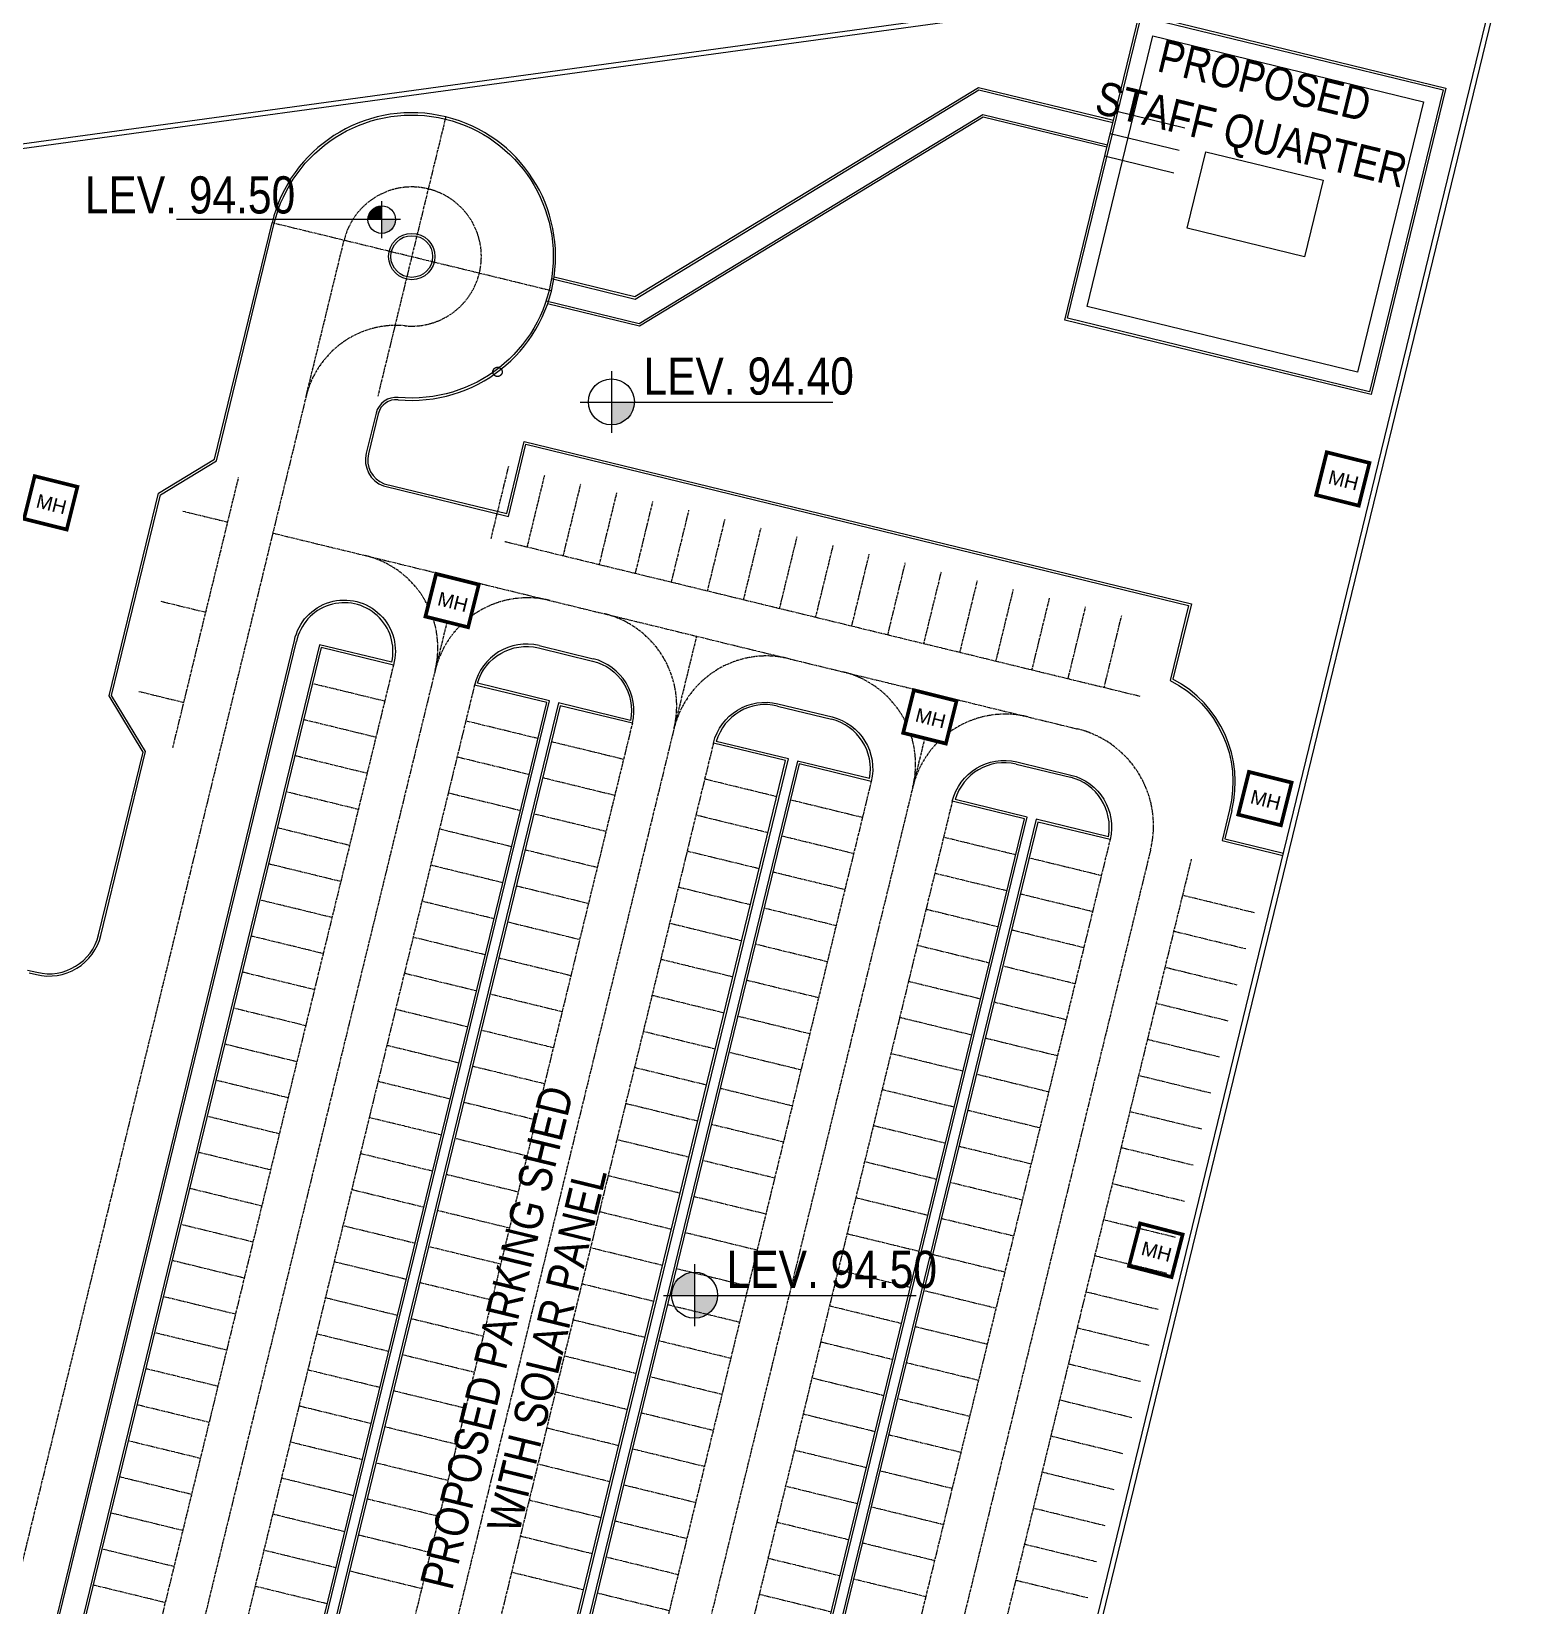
# Model space of a CAD drawing. Header units: feet. Extents: x 50754 to 76410, y 49660 to 67674.
# Drawn here: x 68036 to 71862, y 57687 to 61759 of the extents above; entities that cross this region are included whole.
import ezdxf

# ---------------------------------------------------------------- set-up
doc = ezdxf.new("R2010")
doc.units = ezdxf.units.FT
doc.linetypes.add('Amconstr', pattern=[9999, 9999, 0])
doc.linetypes.add('CENTER', pattern=[2, 1.25, -0.25, 0.25, -0.25])
for name, color, linetype in [('06--LINE-2', 2, 'Continuous'), ('1_TEXT', 3, 'Continuous'), ('FOOTPATH', 1, 'Continuous'), ('Plot Boundary', 1, 'Continuous'), ('PLOT LINE', 3, 'Continuous'), ('ROAD CL', 251, 'CENTER'), ('roads & footpath', 161, 'Continuous'), ('TEXT', 3, 'Continuous'), ('WALL', 4, 'Continuous'), ('WALL HATCH EXIST', 253, 'Continuous')]:
    doc.layers.add(name, color=color, linetype=linetype)
doc.styles.add('ARC_IMP 001 1_1', font='ARIALN.TTF', dxfattribs={"height": 0.078125})
doc.styles.add('ARIAL', font='arial.ttf')

msp = doc.modelspace()

# ---------------------------------------------------------------- hatches: boundary and pattern name
at = {"layer": 'WALL HATCH EXIST', "linetype": 'ByBlock'}
h = msp.add_hatch(color=253, dxfattribs=at)
h.dxf.hatch_style = 1
h.paths.add_polyline_path([(68941.84061, 61307.68977, 0.4100358202), (68906.14235, 61272.49784), (68941.84061, 61272.49784)])
h = msp.add_hatch(color=253, dxfattribs=at)
h.dxf.hatch_style = 1
h.paths.add_polyline_path([(68941.84061, 61272.49784), (68941.84061, 61236.28596, 0.4142135624), (68977.54252, 61271.98787, 0.0035712008), (68977.53888, 61272.49784)])
h.paths.add_polyline_path([(68906.14235, 61272.49784), (68941.84061, 61272.49784), (68941.84061, 61307.68977, 0.4100358202)])
h = msp.add_hatch(color=253, dxfattribs=at)
h.dxf.hatch_style = 1
h.paths.add_polyline_path([(69535.99572, 60740.88225, 0.4100358202), (69595.49283, 60799.53547), (69535.99572, 60799.53547)])
h = msp.add_hatch(color=253, dxfattribs=at)
h.dxf.hatch_style = 1
h.paths.add_polyline_path([(69535.99572, 60740.88225, 0.4100358202), (69595.49283, 60799.53547), (69535.99572, 60799.53547)])
h = msp.add_hatch(color=253, dxfattribs=at)
h.dxf.hatch_style = 1
h.paths.add_polyline_path([(69751.04593, 58549.04904, 0.4142135624), (69691.54276, 58489.54587, 0.0035712008), (69691.54883, 58488.69591), (69751.04593, 58488.69591)])
h = msp.add_hatch(color=253, dxfattribs=at)
h.dxf.hatch_style = 1
h.paths.add_polyline_path([(69751.04593, 58430.04269, 0.4100358202), (69810.54304, 58488.69591), (69751.04593, 58488.69591)])

# ---------------------------------------------------------------- linework, layer by layer
at = {"color": 253, "linetype": 'Continuous', "lineweight": 9}
for points in [[(68941.84061, 61224.0502), (68941.84061, 61319.92554), (68941.84061, 61319.92554)], [(69535.99572, 60880.28154), (69535.99572, 60720.48931), (69535.99572, 60720.48931)], [(69455.24964, 60799.53547), (70109.06656, 60799.53547), (70109.06656, 60799.53547)], [(69751.04593, 58569.44198), (69751.04593, 58409.64975), (69751.04593, 58409.64975)], [(69670.29986, 58488.69591), (70324.11678, 58488.69591), (70324.11678, 58488.69591)]]:
    msp.add_lwpolyline(points, dxfattribs=at)
at = {"color": 6, "const_width": 9.49219}
for points in [[(71358.80404, 60559.58138), (71469.31056, 60531.95996), (71496.93197, 60642.46649), (71386.42545, 60670.0879)], [(69054.82565, 60244.99847), (69165.33217, 60217.37706), (69192.95359, 60327.88358), (69082.44707, 60355.50499)], [(70290.72021, 59944.09307), (70401.22673, 59916.47165), (70428.84814, 60026.97817), (70318.34162, 60054.59959)], [(70874.7792, 58564.87421), (70985.0271, 58536.238), (71013.66332, 58646.48591), (70903.41541, 58675.12212)]]:
    msp.add_lwpolyline(points, close=True, dxfattribs=at)
at = {"color": 6, "const_width": 9.49219, "elevation": 0.01421}
for points in [[(68016.38647, 60497.82907), (68126.89299, 60470.20765), (68154.5144, 60580.71418), (68044.00788, 60608.33559)], [(71157.48248, 59732.70285), (71267.989, 59705.08143), (71295.61041, 59815.58795), (71185.10389, 59843.20937)]]:
    msp.add_lwpolyline(points, close=True, dxfattribs=at)
at = {"layer": '06--LINE-2', "color": 253, "linetype": 'Amconstr', "lineweight": 25}
msp.add_circle((69241.3411, 60878.04361), 12, dxfattribs=at)
at = {"layer": 'FOOTPATH', "color": 253}
for p, q in [((70715.79452, 61016.582), (70905.98971, 61797.76174)), ((70905.98971, 61797.76174), (71687.16945, 61607.56655)), ((69596.45536, 61072.97482), (70485.68294, 61613.98091)), ((70485.68294, 61613.98091), (70834.39771, 61529.07871)), ((69597.45074, 61066.5572), (70486.67831, 61607.56329)), ((70486.67831, 61607.56329), (70832.97834, 61523.24901)), ((71687.16945, 61607.56655), (71496.97426, 60826.38681)), ((70496.63204, 61543.38708), (69607.40447, 61002.38099)), ((70497.62742, 61536.96946), (69608.39985, 60995.96337)), ((70818.78467, 61464.95202), (70496.63204, 61543.38708)), ((70817.3653, 61459.12232), (70497.62742, 61536.96946)), ((69387.71875, 61123.79629), (69596.45536, 61072.97482)), ((69380.96953, 61119.26425), (69597.45074, 61066.5572)), ((69607.40447, 61002.38099), (69366.77586, 61060.96726)), ((69608.39985, 60995.96337), (69370.68634, 61053.83989)), ((71496.97426, 60826.38681), (70715.79452, 61016.582))]:
    msp.add_line(p, q, dxfattribs=at)
msp.add_lwpolyline([(70901.57938, 61805.01081), (71694.41852, 61611.97688), (71501.38459, 60819.13774), (70708.54545, 61012.17167)], close=True, dxfattribs=at)
at = {"layer": 'Plot Boundary', "color": 253, "lineweight": -3}
for p, q in [((70766.53798, 61047.45433), (70936.86204, 61747.01828)), ((70936.86204, 61747.01828), (71636.42598, 61576.69422)), ((71636.42598, 61576.69422), (71466.10193, 60877.13027)), ((71466.10193, 60877.13027), (70766.53798, 61047.45433))]:
    msp.add_line(p, q, dxfattribs=at)
msp.add_lwpolyline([(71073.91057, 61447.59735), (71377.02571, 61373.79737), (71328.76944, 61175.59667), (71025.6543, 61249.39665)], close=True, dxfattribs=at)
at = {"layer": 'PLOT LINE', "color": 253}
for p, q in [((71861.75005, 61994.88878), (55517.18687, 59754.98993)), ((71845.92243, 61980.60757), (55529.16889, 59744.51982)), ((70231.88548, 55351.34979), (71845.92243, 61980.60757))]:
    msp.add_line(p, q, dxfattribs=at)
msp.add_lwpolyline([(71861.75005, 61994.88878), (70241.3178, 55339.36387), (66535.12001, 55339.35845), (66535.12001, 55450.35852)], dxfattribs=at)
at = {"layer": 'ROAD CL', "color": 253, "ltscale": 5}
for p, q in [((69224.76856, 60447.13811), (69270.18831, 60633.6885)), ((68401.51846, 59906.54329), (68571.8425, 60606.10716)), ((69318.04376, 60424.42824), (69363.4635, 60610.97862)), ((69411.31895, 60401.71836), (69456.7387, 60588.26875)), ((69504.59414, 60379.00849), (69550.01389, 60565.55888)), ((68426.86117, 60517.90055), (68543.45516, 60489.51321)), ((69597.86934, 60356.29862), (69643.28908, 60542.849)), ((69691.14453, 60333.58874), (69736.56428, 60520.13913)), ((69784.41972, 60310.87887), (69829.83947, 60497.42925)), ((69877.69491, 60288.16899), (69923.11466, 60474.71938)), ((68660.04914, 60461.12583), (70741.24892, 59954.41249)), ((70903.72204, 60038.36038), (69260.35862, 60438.47294)), ((69970.97011, 60265.45912), (70016.38986, 60452.00951)), ((70064.2453, 60242.74925), (70109.66505, 60429.29963)), ((70157.52049, 60220.03937), (70202.94024, 60406.58976)), ((70250.79569, 60197.3295), (70296.21543, 60383.87988)), ((70344.07088, 60174.61962), (70389.49063, 60361.17001)), ((70437.34607, 60151.90975), (70482.76582, 60338.46014)), ((70530.62127, 60129.19988), (70576.04101, 60315.75026)), ((68370.08649, 60284.71257), (68486.68048, 60256.32522)), ((70623.89646, 60106.49), (70669.31621, 60293.04039)), ((70717.17165, 60083.78013), (70762.5914, 60270.33052)), ((70810.44684, 60061.07026), (70855.86659, 60247.62064)), ((68949.33891, 60026.05864), (68762.78853, 60071.47839)), ((68313.3118, 60051.52458), (68429.90579, 60023.13724)), ((68926.62904, 59932.78345), (68740.07865, 59978.20319)), ((69345.75848, 59929.54167), (69159.2081, 59974.96142)), ((69567.28526, 59875.60616), (69380.7349, 59921.02602)), ((68903.91916, 59839.50825), (68717.36878, 59884.928)), ((69323.04861, 59836.26648), (69136.49822, 59881.68623)), ((69544.57533, 59782.33098), (69358.02497, 59827.75084)), ((69963.70488, 59779.08919), (69777.1545, 59824.50893)), ((68881.20929, 59746.23306), (68694.6589, 59791.65281)), ((69300.33873, 59742.99129), (69113.78835, 59788.41104)), ((70185.23347, 59725.15324), (69998.68308, 59770.57298)), ((68858.49942, 59652.95787), (68671.94903, 59698.37761)), ((69277.62886, 59649.7161), (69091.07847, 59695.13584)), ((69521.86541, 59689.0558), (69335.31505, 59734.47566)), ((69940.99501, 59685.81399), (69754.44462, 59731.23374)), ((70162.52359, 59631.87804), (69975.97321, 59677.29779)), ((70581.65304, 59628.63627), (70395.10265, 59674.05602)), ((69499.15548, 59595.78062), (69312.60512, 59641.20048)), ((69918.28514, 59592.5388), (69731.73475, 59637.95855)), ((70930.64303, 59641.68404), (70221.75507, 56730.09322)), ((70803.24875, 59574.97604), (70616.69836, 59620.39578)), ((68835.78954, 59559.68267), (68649.23916, 59605.10242)), ((69254.91899, 59556.4409), (69068.3686, 59601.86065)), ((70139.81372, 59538.60285), (69953.26333, 59584.0226)), ((70558.94316, 59535.36108), (70372.39278, 59580.78083)), ((69476.44555, 59502.50544), (69289.89519, 59547.9253)), ((69895.57526, 59499.26361), (69709.02488, 59544.68336)), ((68813.07967, 59466.40748), (68626.52928, 59511.82723)), ((69232.20911, 59463.16571), (69045.65873, 59508.58546)), ((70780.53888, 59481.70084), (70593.98849, 59527.12059)), ((71199.66832, 59478.45907), (71013.11793, 59523.87882)), ((69453.73563, 59409.23026), (69267.18526, 59454.65012)), ((69872.86539, 59405.98841), (69686.315, 59451.40816)), ((70117.10385, 59445.32766), (69930.55346, 59490.74741)), ((70536.23329, 59442.08589), (70349.6829, 59487.50563)), ((68790.36979, 59373.13229), (68603.81941, 59418.55204)), ((69209.49924, 59369.89052), (69022.94885, 59415.31026)), ((70757.829, 59388.42565), (70571.27862, 59433.8454)), ((71176.95845, 59385.18388), (70990.40806, 59430.60363)), ((70094.39397, 59352.05246), (69907.84359, 59397.47221)), ((70513.52342, 59348.81069), (70326.97303, 59394.23044)), ((69431.0257, 59315.95508), (69244.47534, 59361.37494)), ((69850.15551, 59312.71322), (69663.60513, 59358.13297)), ((70735.11913, 59295.15046), (70548.56874, 59340.5702)), ((71154.24857, 59291.90869), (70967.69819, 59337.32843)), ((68767.65992, 59279.85709), (68581.10953, 59325.27684)), ((69186.78936, 59276.61532), (69000.23898, 59322.03507)), ((70071.6841, 59258.77727), (69885.13371, 59304.19702)), ((70490.81354, 59255.5355), (70304.26316, 59300.95525)), ((69408.31577, 59222.6799), (69221.76541, 59268.09976)), ((69827.44564, 59219.43803), (69640.89525, 59264.85778)), ((70712.40925, 59201.87526), (70525.85887, 59247.29501)), ((68744.95005, 59186.5819), (68558.39966, 59232.00165)), ((69164.07949, 59183.34013), (68977.5291, 59228.75988)), ((70048.97422, 59165.50208), (69862.42384, 59210.92183)), ((70468.10367, 59162.26031), (70281.55328, 59207.68006)), ((71131.5387, 59198.63349), (70944.98831, 59244.05324)), ((69385.60584, 59129.40472), (69199.05548, 59174.82458)), ((69804.73577, 59126.16284), (69618.18538, 59171.58258)), ((68722.24017, 59093.30671), (68535.68979, 59138.72646)), ((69141.36962, 59090.06494), (68954.81923, 59135.48469)), ((70689.69938, 59108.60007), (70503.14899, 59154.01982)), ((71108.82882, 59105.3583), (70922.27844, 59150.77805)), ((70026.26435, 59072.22689), (69839.71396, 59117.64663)), ((70445.39379, 59068.98511), (70258.84341, 59114.40486)), ((68699.5303, 59000.03152), (68512.97991, 59045.45126)), ((69362.89592, 59036.12954), (69176.34556, 59081.5494)), ((69782.02589, 59032.88764), (69595.47551, 59078.30739)), ((70666.98951, 59015.32488), (70480.43912, 59060.74463)), ((71086.11895, 59012.08311), (70899.56856, 59057.50285)), ((69118.65974, 58996.78974), (68932.10936, 59042.20949)), ((70003.55448, 58978.95169), (69817.00409, 59024.37144)), ((70422.68392, 58975.70992), (70236.13353, 59021.12967)), ((69340.18599, 58942.85436), (69153.63563, 58988.27422)), ((69759.31602, 58939.61245), (69572.76563, 58985.0322)), ((70644.27963, 58922.04968), (70457.72925, 58967.46943)), ((71063.40908, 58918.80791), (70876.85869, 58964.22766)), ((68676.82042, 58906.75632), (68490.27004, 58952.17607)), ((69095.94987, 58903.51455), (68909.39948, 58948.9343)), ((69980.8446, 58885.6765), (69794.29422, 58931.09625)), ((70399.97405, 58882.43473), (70213.42366, 58927.85448)), ((69317.47606, 58849.57918), (69130.9257, 58894.99904)), ((69736.60615, 58846.33726), (69550.05576, 58891.757)), ((68654.11055, 58813.48113), (68467.56016, 58858.90088)), ((69073.24, 58810.23936), (68886.68961, 58855.65911)), ((70621.56976, 58828.77449), (70435.01937, 58874.19424)), ((71040.6992, 58825.53272), (70854.14882, 58870.95247)), ((69294.76614, 58756.304), (69108.21578, 58801.72386)), ((69958.13473, 58792.40131), (69771.58434, 58837.82105)), ((70377.26417, 58789.15954), (70190.71379, 58834.57928)), ((68631.40068, 58720.20594), (68444.85029, 58765.62568)), ((69050.53012, 58716.96417), (68863.97974, 58762.38391)), ((69713.89627, 58753.06206), (69527.34589, 58798.48181)), ((70598.85988, 58735.4993), (70412.3095, 58780.91905)), ((71017.98933, 58732.25753), (70831.43894, 58777.67728)), ((69935.42485, 58699.12611), (69748.87447, 58744.54586)), ((70354.5543, 58695.88434), (70168.00391, 58741.30409)), ((69272.05621, 58663.02882), (69085.50585, 58708.44868)), ((69691.1864, 58659.78687), (69504.63601, 58705.20662)), ((70576.15001, 58642.22411), (70389.59962, 58687.64385)), ((70995.27945, 58638.98234), (70808.72907, 58684.40208)), ((68608.6908, 58626.93074), (68422.14042, 58672.35049)), ((69027.82025, 58623.68897), (68841.26986, 58669.10872)), ((69912.71498, 58605.85092), (69726.16459, 58651.27067)), ((70331.84442, 58602.60915), (70145.29404, 58648.0289)), ((69249.34628, 58569.75364), (69062.79592, 58615.1735)), ((69668.47652, 58566.51168), (69481.92614, 58611.93143)), ((68585.98093, 58533.65555), (68399.43054, 58579.0753)), ((69005.11037, 58530.41378), (68818.55999, 58575.83353)), ((69890.00511, 58512.57573), (69703.45472, 58557.99548)), ((70309.13455, 58509.33396), (70122.58416, 58554.7537)), ((70553.44014, 58548.94891), (70366.88975, 58594.36866)), ((70972.56958, 58545.70714), (70786.01919, 58591.12689)), ((69226.63636, 58476.47846), (69040.086, 58521.89832)), ((69645.76665, 58473.23648), (69459.21626, 58518.65623)), ((68563.27106, 58440.38036), (68376.72067, 58485.80011)), ((68982.4005, 58437.13859), (68795.85011, 58482.55833)), ((70530.73026, 58455.67372), (70344.17988, 58501.09347)), ((70949.85971, 58452.43195), (70763.30932, 58497.8517)), ((69867.29523, 58419.30053), (69680.74485, 58464.72028)), ((70286.42468, 58416.05876), (70099.87429, 58461.47851)), ((68540.56118, 58347.10516), (68354.0108, 58392.52491)), ((69203.92643, 58383.20328), (69017.37607, 58428.62314)), ((69623.05678, 58379.96129), (69436.50639, 58425.38104)), ((70508.02039, 58362.39853), (70321.47, 58407.81827)), ((70927.14983, 58359.15676), (70740.59945, 58404.5765)), ((68959.69063, 58343.86339), (68773.14024, 58389.28314)), ((69844.58536, 58326.02534), (69658.03497, 58371.44509)), ((70263.7148, 58322.78357), (70077.16442, 58368.20332)), ((69181.2165, 58289.9281), (68994.66614, 58335.34796)), ((69600.3469, 58286.6861), (69413.79652, 58332.10585)), ((70485.31052, 58269.12333), (70298.76013, 58314.54308)), ((70904.43996, 58265.88156), (70717.88957, 58311.30131)), ((68517.85131, 58253.82997), (68331.30092, 58299.24972)), ((68936.98075, 58250.5882), (68750.43037, 58296.00795)), ((69821.87549, 58232.75015), (69635.3251, 58278.1699)), ((70241.00493, 58229.50838), (70054.45454, 58274.92813)), ((69158.50657, 58196.65292), (68971.95621, 58242.07278)), ((69577.63703, 58193.41091), (69391.08664, 58238.83065)), ((68495.14143, 58160.55478), (68308.59105, 58205.97453)), ((68914.27088, 58157.31301), (68727.72049, 58202.73276)), ((70462.60064, 58175.84814), (70276.05026, 58221.26789)), ((70881.73009, 58172.60637), (70695.1797, 58218.02612)), ((69135.79665, 58103.37774), (68949.24629, 58148.7976)), ((69799.16561, 58139.47496), (69612.61523, 58184.8947)), ((70218.29506, 58136.23318), (70031.74467, 58181.65293)), ((68472.43156, 58067.27959), (68285.88117, 58112.69933)), ((68891.561, 58064.03781), (68705.01062, 58109.45756)), ((69554.92715, 58100.13571), (69368.37677, 58145.55546)), ((70439.89077, 58082.57295), (70253.34038, 58127.9927)), ((70859.02021, 58079.33118), (70672.46983, 58124.75092)), ((69776.45574, 58046.19976), (69589.90535, 58091.61951)), ((70195.58518, 58042.95799), (70009.0348, 58088.37774)), ((69113.08672, 58010.10256), (68926.53636, 58055.52242)), ((69532.21728, 58006.86052), (69345.66689, 58052.28027)), ((70417.18089, 57989.29775), (70230.63051, 58034.7175)), ((70836.31034, 57986.05598), (70649.75995, 58031.47573)), ((68449.72169, 57974.00439), (68263.1713, 58019.42414)), ((68868.85113, 57970.76262), (68682.30074, 58016.18237)), ((69753.74586, 57952.92457), (69567.19548, 57998.34432)), ((70172.87531, 57949.6828), (69986.32492, 57995.10255)), ((69090.37679, 57916.82738), (68903.82643, 57962.24724)), ((69509.50741, 57913.58533), (69322.95702, 57959.00507)), ((68427.01181, 57880.7292), (68240.46143, 57926.14895)), ((68846.14126, 57877.48743), (68659.59087, 57922.90718)), ((69731.03599, 57859.64938), (69544.4856, 57905.06912)), ((70394.47102, 57896.02256), (70207.92063, 57941.44231)), ((70813.60046, 57892.78079), (70627.05008, 57938.20054)), ((69067.66687, 57823.5522), (68881.11651, 57868.97206)), ((69486.79753, 57820.31013), (69300.24715, 57865.72988)), ((70150.16543, 57856.40761), (69963.61505, 57901.82735)), ((68404.30194, 57787.45401), (68217.75155, 57832.87375)), ((68823.43138, 57784.21224), (68636.881, 57829.63198)), ((70371.76115, 57802.74737), (70185.21076, 57848.16712)), ((70790.89059, 57799.5056), (70604.3402, 57844.92535)), ((69708.32612, 57766.37418), (69521.77573, 57811.79393)), ((70127.45556, 57763.13241), (69940.90517, 57808.55216)), ((69044.95694, 57730.27702), (68858.40658, 57775.69688)), ((69464.08766, 57727.03494), (69277.53727, 57772.45469)), ((70349.05127, 57709.47218), (70162.50089, 57754.89192)), ((70768.18072, 57706.2304), (70581.63033, 57751.65015)), ((68381.59206, 57694.17881), (68195.04168, 57739.59856)), ((68800.72151, 57690.93704), (68614.17112, 57736.35679)), ((69685.61624, 57673.09899), (69499.06586, 57718.51874)), ((70104.74569, 57669.85722), (69918.1953, 57715.27697))]:
    msp.add_line(p, q, dxfattribs=at)
for points in [[(69107.45841, 61537.84718), (68931.45689, 60814.96443)], [(68658.01628, 61264.40657), (69380.89902, 61088.40504)], [(69138.08329, 60344.73802), (69137.36277, 60341.77866)], [(69110.41647, 60231.10339), (68210.06343, 56533.12584)], [(69756.02969, 60194.28553), (68864.64076, 56533.12584)], [(68972.15106, 60119.74634), (68177.20494, 56854.70165)], [(69181.86144, 60068.00444), (68409.78226, 56896.88005)], [(70373.97785, 60043.83262), (70373.25733, 60040.87326)], [(69590.06407, 59969.15663), (68841.28906, 56893.75601)], [(69799.80784, 59917.55195), (69056.78548, 56865.77128)], [(70346.31103, 59930.19799), (69519.21995, 56533.12584)], [(70208.01047, 59818.70414), (69473.15827, 56800.48039)], [(70417.756, 59767.09903), (69711.36467, 56865.77128)], [(70825.95862, 59668.25123), (70127.73746, 56800.48039)], [(71035.82781, 59617.15401), (70309.11184, 56632.34784)]]:
    msp.add_lwpolyline(points, dxfattribs=at)
msp.add_lwpolyline([(68746.23024, 60815.09337), (68844.50132, 61218.71753, -2.19113104), (69002.29789, 60997.22561, 0.3728245472)], format="xyb", close=True, dxfattribs=at)
at = {"layer": 'ROAD CL', "color": 253, "linetype": 'ByBlock'}
for points in [[(68941.84061, 61224.0502), (68941.84061, 61319.92554)], [(68990.28826, 61272.49784), (68410.79971, 61272.49784)], [(69535.99572, 60880.28154), (69535.99572, 60720.48931)], [(69455.24964, 60799.53547), (70109.06656, 60799.53547)], [(69751.04593, 58569.44198), (69751.04593, 58409.64975)], [(69670.29986, 58488.69591), (70324.11678, 58488.69591)]]:
    msp.add_lwpolyline(points, dxfattribs=at)
at = {"layer": 'ROAD CL', "color": 253, "ltscale": 5}
msp.add_lwpolyline([(68746.23026, 60815.09343), (67790.28937, 56888.80254, -0.3458722565), (67452.16679, 56623.12584), (67063.86963, 56623.12584, -0.2657967098), (66763.90103, 56794.70917, 0.401108977), (66077.78626, 56989.21138, -0.20078208), (65810.22499, 56964.95958, 0.0230100263), (64627.80398, 57279.36954, 0.126481648), (55517.99972, 56952.58934)], format="xyb", dxfattribs=at)
at = {"layer": 'ROAD CL', "color": 253, "linetype": 'ByBlock'}
for centre, radius in [((68941.84061, 61271.98787), 35.70191), ((68941.84061, 61271.98787), 35.70191), ((69535.99572, 60800.38543), 59.50318), ((69751.04593, 58489.54587), 59.50318)]:
    msp.add_circle(centre, radius, dxfattribs=at)
at = {"layer": 'ROAD CL', "color": 253, "ltscale": 5}
for centre, radius, start, end in [((68840.87156, 60163.91439), 246, 26.16191423, 76.31633277), ((69318.90692, 60047.52628), 246, 76.31633279, 126.59791646), ((68840.87156, 60163.91439), 246, 346.31633278, 18.01743173), ((69458.81796, 60013.4619), 246, 346.31633278, 76.31633277), ((69318.90692, 60047.52628), 246, 134.73745936, 166.31633278), ((69936.85332, 59897.0738), 246, 76.31633279, 166.31633278), ((70076.76611, 59863.00899), 246, 26.16191423, 76.31633277), ((70554.80148, 59746.62088), 246, 76.31633279, 126.59791646), ((70076.76611, 59863.00899), 246, 346.31633278, 18.0174318), ((70680.21613, 59703.73541), 258, 346.08340674, 76.31633277), ((70554.80148, 59746.62088), 246, 134.73745929, 166.31633278)]:
    msp.add_arc(centre, radius, start, end, dxfattribs=at)
at = {"layer": 'roads & footpath', "color": 253}
for p, q in [((68508.94116, 60652.11646), (68657.92225, 61264.01947)), ((68932.78062, 60769.67362), (68907.60603, 60666.2756)), ((69265.11975, 60511.41704), (69310.53953, 60697.96742)), ((69310.53953, 60697.96742), (71036.13059, 60277.83476)), ((68363.95983, 60563.90985), (68508.94116, 60652.11646)), ((68236.30035, 60039.5801), (68363.95983, 60563.90985)), ((68948.08975, 60588.60489), (69265.11975, 60511.41704)), ((71036.13059, 60277.83476), (70988.62157, 60082.7032)), ((67912.21069, 56856.93257), (68721.37461, 60180.37094)), ((68781.09761, 60172.03422), (67983.4055, 56895.71107)), ((68967.77903, 60126.97395), (68781.09761, 60172.03422)), ((69348.71405, 60169.94987), (69488.62642, 60135.88516)), ((69368.46836, 60022.81687), (69181.86144, 60068.00444)), ((68324.50701, 59894.5988), (68236.30035, 60039.5801)), ((68596.33211, 56851.4604), (69368.46836, 60022.81687)), ((69403.45715, 60014.3442), (68654.01896, 56936.21972)), ((69590.06407, 59969.15663), (69403.45715, 60014.3442)), ((69965.24106, 60013.66769), (70105.15346, 59979.60298)), ((69993.66559, 59876.78197), (69807.19162, 59921.93735)), ((68209.39004, 59421.7843), (68324.50701, 59894.5988)), ((69264.10913, 56880.30914), (69993.66559, 59876.78197)), ((70016.99146, 59871.13353), (69287.42792, 56874.63167)), ((70203.4429, 59825.98361), (70016.99146, 59871.13353)), ((70583.18922, 59863.21478), (70723.10161, 59829.15006)), ((70611.61375, 59726.32906), (70425.13977, 59771.48443)), ((71140.7361, 59743.6779), (71122.81661, 59670.078)), ((69904.76715, 56823.13142), (70611.61375, 59726.32906)), ((70634.93961, 59720.68061), (69950.86295, 56911.00485)), ((70821.39105, 59675.53069), (70634.93961, 59720.68061)), ((71122.81661, 59670.078), (71274.3888, 59633.17446)), ((68025.53539, 59330.69166), (68049.91057, 59324.75699))]:
    msp.add_line(p, q, dxfattribs=at)
at = {"layer": 'roads & footpath', "color": 8}
msp.add_lwpolyline([(68029.94573, 59323.44259), (68048.49121, 59318.92729, 0.4142135624), (68215.21974, 59420.36494), (68330.92463, 59895.59417), (68242.71797, 60040.57547), (68369.20161, 60560.07574), (68514.18293, 60648.28235), (68663.75271, 61262.60323, -2.1904642996), (68984.56615, 60812.07274, 0.3728245472), (68926.95093, 60771.09298), (68901.78067, 60667.71277, 0.3810337248), (68946.31083, 60582.86273), (69269.53008, 60504.16798), (69314.94986, 60690.71835), (71028.88152, 60273.42442), (70981.67246, 60079.52488, -0.3509688281), (71134.91104, 59745.11632), (71115.56754, 59665.66767), (71272.96943, 59627.34476)], format="xyb", dxfattribs=at)
at = {"layer": 'roads & footpath', "color": 253}
msp.add_lwpolyline([(68715.95796, 60183.48682, -1.0323484046), (68972.15106, 60119.74634), (68785.51075, 60164.79669), (67990.65457, 56900.1214), (68177.20494, 56854.70165), (68157.90366, 56779.9169, -0.9384725776), (67906.38099, 56858.35193), (68715.95797, 60183.48684)], format="xyb", dxfattribs=at)
for points in [[(68684.49785, 56701.12584), (68536.29124, 56701.12584, -0.486015714), (68408.0369, 56864.348), (68414.19259, 56889.63099), (68600.74244, 56844.21134), (69375.71919, 60027.23446), (69189.24521, 60072.38984, -0.400148411), (69347.29466, 60164.12018), (69487.20705, 60130.05546, -0.3990283517), (69585.4965, 59976.43609), (69399.04506, 60021.58601), (68646.76989, 56931.80939), (68833.32032, 56886.38963), (68812.88026, 56802.43453, -0.3470392054)], [(69339.07518, 56695.12584), (69190.28825, 56695.12584, -0.4847215006), (69056.78548, 56865.77128), (69073.15314, 56932.9768), (69259.69879, 56887.5582), (69986.41476, 59872.36438), (69799.80784, 59917.55195, -0.4134307181), (69966.66045, 60019.49739), (70106.57282, 59985.43268, -0.4123178224), (70208.01047, 59818.70414), (70021.40355, 59863.89171), (69294.67699, 56879.042), (69481.22738, 56833.62225), (69473.15827, 56800.48039, -0.3458722565)], [(69845.44776, 56695.12584, -0.4860251338), (69711.36467, 56865.77128), (69713.80644, 56875.80023), (69900.35682, 56830.38048), (70604.36291, 59721.91147), (70417.756, 59767.09903, -0.4134307183), (70584.6086, 59869.04447), (70724.52098, 59834.97976, -0.4123178225), (70825.95862, 59668.25123), (70639.35171, 59713.4388), (69958.11202, 56915.41519), (70144.66241, 56869.99544), (70127.73746, 56800.48039, -0.3458722565), (69993.65437, 56695.12584)]]:
    msp.add_lwpolyline(points, format="xyb", close=True, dxfattribs=at)
for radius in [60, 54]:
    msp.add_circle((69019.45765, 61176.40581), radius, dxfattribs=at)
for centre, radius, start, end in [((69019.45765, 61176.40581), 372, 264.52957288, 166.37768809), ((68979.41822, 60758.31868), 48, 84.52957288, 166.31633278), ((68971.63401, 60650.26255), 66, 165.95866255, 249.10041575), ((68844.82238, 60154.80558), 126.0672, 347.24584125, 168.29975176), ((69316.39692, 60035.32751), 138.44702, 76.50114503, 166.3479626), ((69455.43929, 60001.47251), 138.44908, 346.50187936, 76.13078622), ((70849.4296, 59816.61211), 300.29798, 345.94384413, 62.38598327), ((69934.3501, 59884.86906), 132.45127, 76.51297794, 163.74793623), ((70073.3769, 59851.01787), 132.45331, 349.10530928, 76.11891279), ((70552.29826, 59734.41615), 132.45127, 76.5129779, 163.74793622), ((70691.32505, 59700.56496), 132.45331, 349.10530929, 76.11891283), ((68081.13665, 59453.01038), 132, 256.31633278, 346.31633278)]:
    msp.add_arc(centre, radius, start, end, dxfattribs=at)
at = {"layer": 'WALL', "color": 253, "linetype": 'Amconstr', "lineweight": 25}
for p, q in [((71018.84636, 61508.87178), (70840.07518, 61552.39751)), ((71004.65269, 61450.57478), (70825.88151, 61494.10052)), ((70990.45902, 61392.27779), (70811.68784, 61435.80352))]:
    msp.add_line(p, q, dxfattribs=at)

# ---------------------------------------------------------------- texts
at = {"color": 253, "linetype": 'ByBlock', "style": 'ARC_IMP 001 1_1'}
for s, p in [('LEV. 94.50', (68173.78788, 61287.8708)), ('LEV. 94.40', (69618.95403, 60819.21668)), ('LEV. 94.50', (69834.00424, 58508.37711))]:
    msp.add_text(s, height=96, dxfattribs=at).set_placement(p)
at = {"layer": '1_TEXT', "color": 253, "linetype": 'Amconstr', "lineweight": 25, "insert": (71235.97934, 61674.14182), "char_height": 86.0694804, "width": 825.7016305, "attachment_point": 2, "rotation": 346.31633278, "style": 'ARC_IMP 001 1_1'}
msp.add_mtext('PROPOSED STAFF QUARTER', dxfattribs=at)
at = {"layer": '1_TEXT', "color": 8, "linetype": 'Amconstr', "lineweight": 25, "insert": (69197.41801, 58390.38556), "char_height": 86.0694804, "width": 1384.8447454, "attachment_point": 2, "rotation": 76.31633278, "line_spacing_factor": 0.930915, "style": 'ARC_IMP 001 1_1'}
msp.add_mtext('PROPOSED PARKING SHED WITH SOLAR PANEL', dxfattribs=at)
at = {"layer": 'TEXT', "color": 6, "linetype": 'ByBlock', "style": 'ARIAL'}
msp.add_text('MH', height=36, rotation=345.96630206, dxfattribs=at).set_placement((71387.54743, 60589.69675))
at = {"layer": 'TEXT', "color": 3, "linetype": 'ByBlock', "style": 'ARIAL'}
for rotation, p in [(345.96630206, (68045.12986, 60527.94444, 0.01421)), (345.96630206, (69083.56905, 60275.11384)), (345.96630206, (70319.4636, 59974.20844)), (345.96630206, (71186.22587, 59762.81822, 0.01421)), (345.43953386, (70903.79825, 58594.72405))]:
    msp.add_text('MH', height=36, rotation=rotation, dxfattribs=at).set_placement(p)

doc.saveas('drawing.dxf')
